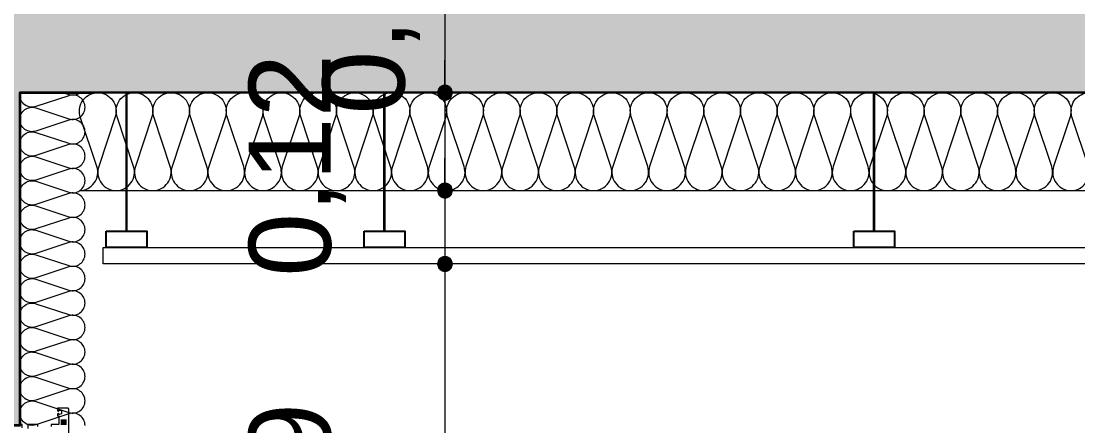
# Model space of a CAD drawing. Header units: metres. Extents: x 1838950 to 1842843, y 5171318 to 5174224.
# Drawn here: x 1841203.794 to 1841205.088, y 5171399.104 to 5171399.6 of the extents above; entities that cross this region are included whole.
import ezdxf

# ---------------------------------------------------------------- set-up
doc = ezdxf.new("R2010")
doc.units = ezdxf.units.M
doc.header["$LTSCALE"] = 0.0254
doc.header["$PDMODE"] = 1
doc.header["$PDSIZE"] = -2
doc.layers.get('0').update_dxf_attribs({"lineweight": 18})
doc.layers.get('DEFPOINTS').update_dxf_attribs({"lineweight": 18})
doc.layers.add('00 CHAZAL Coupe A.5', color=7, linetype='Continuous', lineweight=18)
doc.layers.add('00 CHAZAL INVISIBLE ARCHI', color=7, linetype='Continuous', lineweight=5)
doc.styles.add('Arial', font='arial.ttf')
doc.dimstyles.new('IS', dxfattribs={"dimtxt": 302.065972, "dimasz": 9.92187e-05, "dimexe": 2e-07, "dimexo": 1e-06, "dimgap": 3e-07, "dimtad": 1, "dimzin": 3, "dimtxsty": 'Arial', "dimblk": 'DOT', "dimblk1": 'DOT', "dimblk2": 'DOT', "dimcen": 0, "dimdle": 1e-06, "dimazin": 0, "dimtfac": 1, "dimtix": 1, "dimtmove": 0, "dimatfit": 0, "dimldrblk": 'DOT', "dimfxl": 1e-06, "dimfxlon": 1, "dimfrac": 2, "dimtolj": 1, "dimtzin": 3, "dimarcsym": 0})

# ---------------------------------------------------------------- blocks, each defined once
blk = doc.blocks.new('Groupe-1683-1')
at = {"layer": '00 CHAZAL Coupe A.5', "color": 7, "linetype": 'Continuous', "lineweight": 13}
for p, q in [((1841203.8649, 5171399.5123), (1841206.0649, 5171399.5123)), ((1841203.8649, 5171399.3923), (1841206.0649, 5171399.3923))]:
    blk.add_line(p, q, dxfattribs=at)
at = {"layer": '00 CHAZAL Coupe A.5', "color": 7, "linetype": 'Continuous', "lineweight": 13, "flags": 128}
for points in [[(1841203.8649, 5171399.4898, -0.414214), (1841203.8874, 5171399.5123, -0.511611), (1841203.9088, 5171399.4828), (1841203.8886, 5171399.4219, 0.511611), (1841203.9099, 5171399.3923, 0.511611), (1841203.9313, 5171399.4219), (1841203.9111, 5171399.4828, -0.511611), (1841203.9324, 5171399.5123, -0.511611), (1841203.9538, 5171399.4828), (1841203.9336, 5171399.4219, 0.511611), (1841203.9549, 5171399.3923, 0.511611), (1841203.9763, 5171399.4219), (1841203.9561, 5171399.4828, -0.511611), (1841203.9774, 5171399.5123, -0.511611), (1841203.9988, 5171399.4828), (1841203.9786, 5171399.4219, 0.511611), (1841203.9999, 5171399.3923, 0.511611), (1841204.0213, 5171399.4219), (1841204.0011, 5171399.4828, -0.511611), (1841204.0224, 5171399.5123, -0.511611), (1841204.0438, 5171399.4827), (1841204.0236, 5171399.4219, 0.511611), (1841204.0449, 5171399.3923, 0.511611), (1841204.0663, 5171399.4219), (1841204.0461, 5171399.4827, -0.511611), (1841204.0674, 5171399.5123, -0.511611), (1841204.0888, 5171399.4827), (1841204.0686, 5171399.4219, 0.511611), (1841204.0899, 5171399.3923, 0.511611), (1841204.1113, 5171399.4219), (1841204.0911, 5171399.4827, -0.511611), (1841204.1124, 5171399.5123, -0.511611), (1841204.1338, 5171399.4827), (1841204.1136, 5171399.4219, 0.511611), (1841204.1349, 5171399.3923, 0.511611), (1841204.1563, 5171399.4219), (1841204.1361, 5171399.4827, -0.511611), (1841204.1574, 5171399.5123, -0.511611), (1841204.1788, 5171399.4827), (1841204.1586, 5171399.4219, 0.511611), (1841204.1799, 5171399.3923, 0.511611), (1841204.2013, 5171399.4219), (1841204.1811, 5171399.4827, -0.511611), (1841204.2024, 5171399.5123, -0.511611), (1841204.2238, 5171399.4827), (1841204.2036, 5171399.4219, 0.511611), (1841204.2249, 5171399.3923, 0.511611), (1841204.2463, 5171399.4219), (1841204.2261, 5171399.4827, -0.511611), (1841204.2474, 5171399.5123, -0.511611), (1841204.2688, 5171399.4827), (1841204.2486, 5171399.4219, 0.511611), (1841204.2699, 5171399.3923, 0.511611), (1841204.2913, 5171399.4219), (1841204.2711, 5171399.4827, -0.511611), (1841204.2924, 5171399.5123, -0.511611), (1841204.3138, 5171399.4827), (1841204.2936, 5171399.4219, 0.511611), (1841204.3149, 5171399.3923, 0.511611), (1841204.3363, 5171399.4219), (1841204.3161, 5171399.4827, -0.511611), (1841204.3374, 5171399.5123, -0.511611), (1841204.3588, 5171399.4827), (1841204.3386, 5171399.4219, 0.511611), (1841204.3599, 5171399.3923, 0.511611), (1841204.3813, 5171399.4219), (1841204.3611, 5171399.4827, -0.511611), (1841204.3824, 5171399.5123, -0.511611), (1841204.4038, 5171399.4827), (1841204.3836, 5171399.4219, 0.511611), (1841204.4049, 5171399.3923, 0.511611), (1841204.4263, 5171399.4219), (1841204.4162, 5171399.4523)], [(1841204.4162, 5171399.4523), (1841204.4061, 5171399.4827, -0.511611), (1841204.4274, 5171399.5123, -0.511611), (1841204.4488, 5171399.4827), (1841204.4286, 5171399.4219, 0.511611), (1841204.4499, 5171399.3923, 0.511611), (1841204.4713, 5171399.4219), (1841204.4511, 5171399.4827, -0.511611), (1841204.4724, 5171399.5123, -0.511611), (1841204.4938, 5171399.4827), (1841204.4736, 5171399.4219, 0.511611), (1841204.4949, 5171399.3923, 0.511611), (1841204.5163, 5171399.4219), (1841204.4961, 5171399.4827, -0.511611), (1841204.5174, 5171399.5123, -0.511611), (1841204.5388, 5171399.4827), (1841204.5186, 5171399.4219, 0.511611), (1841204.5399, 5171399.3923, 0.511611), (1841204.5613, 5171399.4219), (1841204.5411, 5171399.4827, -0.511611), (1841204.5624, 5171399.5123, -0.511611), (1841204.5838, 5171399.4827), (1841204.5636, 5171399.4219, 0.511611), (1841204.5849, 5171399.3923, 0.511611), (1841204.6063, 5171399.4219), (1841204.5861, 5171399.4827, -0.511611), (1841204.6074, 5171399.5123, -0.511611), (1841204.6288, 5171399.4827), (1841204.6086, 5171399.4219, 0.511611), (1841204.6299, 5171399.3923, 0.511611), (1841204.6513, 5171399.4219), (1841204.6311, 5171399.4827, -0.511611), (1841204.6524, 5171399.5123, -0.511611), (1841204.6738, 5171399.4827), (1841204.6536, 5171399.4219, 0.511611), (1841204.6749, 5171399.3923, 0.511611), (1841204.6963, 5171399.4219), (1841204.6761, 5171399.4827, -0.511611), (1841204.6974, 5171399.5123, -0.511611), (1841204.7188, 5171399.4827), (1841204.6986, 5171399.4219, 0.511611), (1841204.7199, 5171399.3923, 0.511611), (1841204.7413, 5171399.4219), (1841204.7211, 5171399.4827, -0.511611), (1841204.7424, 5171399.5123, -0.511611), (1841204.7638, 5171399.4827), (1841204.7436, 5171399.4219, 0.511611), (1841204.7649, 5171399.3923, 0.511611), (1841204.7863, 5171399.4219), (1841204.7661, 5171399.4827, -0.511611), (1841204.7874, 5171399.5123, -0.511611), (1841204.8088, 5171399.4827), (1841204.7886, 5171399.4219, 0.511611), (1841204.8099, 5171399.3923, 0.511611), (1841204.8313, 5171399.4219), (1841204.8111, 5171399.4827, -0.511611), (1841204.8324, 5171399.5123, -0.511611), (1841204.8538, 5171399.4827), (1841204.8336, 5171399.4219, 0.511611), (1841204.8549, 5171399.3923, 0.511611), (1841204.8763, 5171399.4219), (1841204.8561, 5171399.4827, -0.511611), (1841204.8774, 5171399.5123, -0.511611), (1841204.8988, 5171399.4827), (1841204.8786, 5171399.4219, 0.511611), (1841204.8999, 5171399.3923, 0.511611), (1841204.9213, 5171399.4219), (1841204.9011, 5171399.4827, -0.511611), (1841204.9224, 5171399.5123, -0.511611), (1841204.9438, 5171399.4827), (1841204.9236, 5171399.4219, 0.511611), (1841204.9449, 5171399.3923, 0.511611), (1841204.9663, 5171399.4219), (1841204.9461, 5171399.4827, -0.511611), (1841204.9674, 5171399.5123)], [(1841204.9674, 5171399.5123, -0.511611), (1841204.9888, 5171399.4827), (1841204.9686, 5171399.4219, 0.511611), (1841204.9899, 5171399.3923, 0.511611), (1841205.0113, 5171399.4219), (1841204.9911, 5171399.4827, -0.511611), (1841205.0124, 5171399.5123, -0.511611), (1841205.0338, 5171399.4827), (1841205.0136, 5171399.4219, 0.511611), (1841205.0349, 5171399.3923, 0.511611), (1841205.0563, 5171399.4219), (1841205.0361, 5171399.4827, -0.511611), (1841205.0574, 5171399.5123, -0.511611), (1841205.0788, 5171399.4827), (1841205.0586, 5171399.4219, 0.511611), (1841205.0799, 5171399.3923, 0.511611), (1841205.1013, 5171399.4219), (1841205.0811, 5171399.4827, -0.511611), (1841205.1024, 5171399.5123, -0.511611)], [(1841203.8649, 5171399.3923, 0.511611), (1841203.8863, 5171399.4219), (1841203.8661, 5171399.4828, -0.080366), (1841203.8649, 5171399.4898)]]:
    blk.add_lwpolyline(points, format="xyb", dxfattribs=at)
blk = doc.blocks.new('Groupe-1881-1')
at = {"layer": '00 CHAZAL Coupe A.5', "color": 7, "linetype": 'Continuous', "lineweight": 5, "flags": 128}
for points in [[(1841203.8522, 5171399.0284), (1841203.8522, 5171399.1234), (1841203.8522, 5171399.1235), (1841203.8522, 5171399.1236), (1841203.8522, 5171399.1237), (1841203.8522, 5171399.1238), (1841203.8522, 5171399.1239), (1841203.8522, 5171399.124), (1841203.8521, 5171399.1241), (1841203.8521, 5171399.1242), (1841203.852, 5171399.1243), (1841203.852, 5171399.1244), (1841203.852, 5171399.1245), (1841203.8519, 5171399.1246), (1841203.8518, 5171399.1246), (1841203.8518, 5171399.1247), (1841203.8517, 5171399.1248), (1841203.8517, 5171399.1249), (1841203.8516, 5171399.1249), (1841203.8515, 5171399.125), (1841203.8514, 5171399.1251), (1841203.8514, 5171399.1251), (1841203.8513, 5171399.1252), (1841203.8512, 5171399.1252), (1841203.8511, 5171399.1253), (1841203.851, 5171399.1253), (1841203.8509, 5171399.1253), (1841203.8508, 5171399.1254), (1841203.8507, 5171399.1254), (1841203.8506, 5171399.1254), (1841203.8505, 5171399.1254), (1841203.8504, 5171399.1254), (1841203.8503, 5171399.1254), (1841203.8502, 5171399.1254), (1841203.8382, 5171399.1254), (1841203.8382, 5171399.1224), (1841203.8382, 5171399.1224), (1841203.8382, 5171399.1224), (1841203.8382, 5171399.1224), (1841203.8382, 5171399.1224), (1841203.8382, 5171399.1224), (1841203.8382, 5171399.1224), (1841203.8382, 5171399.1224), (1841203.8383, 5171399.1224), (1841203.8383, 5171399.1224), (1841203.8383, 5171399.1224), (1841203.8383, 5171399.1224), (1841203.8383, 5171399.1223), (1841203.8383, 5171399.1223), (1841203.8383, 5171399.1223), (1841203.8383, 5171399.1223), (1841203.8383, 5171399.1223), (1841203.8383, 5171399.1223), (1841203.8383, 5171399.1223), (1841203.8383, 5171399.1223), (1841203.8383, 5171399.1223), (1841203.8383, 5171399.1223), (1841203.8383, 5171399.1223), (1841203.8383, 5171399.1223), (1841203.8383, 5171399.1223), (1841203.8383, 5171399.1223), (1841203.8383, 5171399.1223), (1841203.8384, 5171399.1223), (1841203.8384, 5171399.1223), (1841203.8384, 5171399.1223), (1841203.8384, 5171399.1223), (1841203.8384, 5171399.1223), (1841203.8384, 5171399.1223), (1841203.8395, 5171399.122), (1841203.8395, 5171399.122), (1841203.8395, 5171399.122), (1841203.8395, 5171399.1219), (1841203.8395, 5171399.1219), (1841203.8395, 5171399.1219), (1841203.8396, 5171399.1219), (1841203.8396, 5171399.122), (1841203.8396, 5171399.122), (1841203.8396, 5171399.122), (1841203.8396, 5171399.122), (1841203.8396, 5171399.122), (1841203.8396, 5171399.122), (1841203.8396, 5171399.122), (1841203.8396, 5171399.122), (1841203.8397, 5171399.122), (1841203.8397, 5171399.122), (1841203.8397, 5171399.122), (1841203.8397, 5171399.122), (1841203.8397, 5171399.122), (1841203.8397, 5171399.122), (1841203.8397, 5171399.122), (1841203.8397, 5171399.122), (1841203.8397, 5171399.1221), (1841203.8397, 5171399.1221), (1841203.8397, 5171399.1221), (1841203.8397, 5171399.1221), (1841203.8397, 5171399.1221), (1841203.8397, 5171399.1221), (1841203.8397, 5171399.1221), (1841203.8397, 5171399.1221), (1841203.8397, 5171399.1221), (1841203.8397, 5171399.1221), (1841203.8397, 5171399.1229), (1841203.8397, 5171399.1229), (1841203.8397, 5171399.1229), (1841203.8397, 5171399.1229), (1841203.8397, 5171399.123), (1841203.8397, 5171399.123), (1841203.8398, 5171399.123), (1841203.8398, 5171399.123), (1841203.8398, 5171399.123), (1841203.8398, 5171399.123), (1841203.8398, 5171399.123), (1841203.8398, 5171399.1231), (1841203.8398, 5171399.1231), (1841203.8398, 5171399.1231), (1841203.8398, 5171399.1231), (1841203.8398, 5171399.1231), (1841203.8398, 5171399.1231), (1841203.8398, 5171399.1231), (1841203.8399, 5171399.1231), (1841203.8399, 5171399.1231), (1841203.8399, 5171399.1231), (1841203.8399, 5171399.1232), (1841203.8399, 5171399.1232), (1841203.8399, 5171399.1232), (1841203.8399, 5171399.1232), (1841203.8399, 5171399.1232), (1841203.84, 5171399.1232), (1841203.84, 5171399.1232), (1841203.84, 5171399.1232), (1841203.84, 5171399.1232), (1841203.84, 5171399.1232), (1841203.84, 5171399.1232), (1841203.84, 5171399.1232), (1841203.8427, 5171399.1232), (1841203.8428, 5171399.1232), (1841203.8428, 5171399.1232), (1841203.8428, 5171399.1232), (1841203.8428, 5171399.1232), (1841203.8429, 5171399.1232), (1841203.8429, 5171399.1232), (1841203.8429, 5171399.1232), (1841203.8429, 5171399.1232), (1841203.843, 5171399.1232), (1841203.843, 5171399.1231), (1841203.843, 5171399.1231), (1841203.843, 5171399.1231), (1841203.843, 5171399.1231), (1841203.8431, 5171399.1231), (1841203.8431, 5171399.1231), (1841203.8431, 5171399.1231), (1841203.8431, 5171399.123), (1841203.8431, 5171399.123), (1841203.8431, 5171399.123), (1841203.8432, 5171399.123), (1841203.8432, 5171399.123), (1841203.8432, 5171399.1229), (1841203.8432, 5171399.1229), (1841203.8432, 5171399.1229), (1841203.8432, 5171399.1229), (1841203.8432, 5171399.1228), (1841203.8432, 5171399.1228), (1841203.8432, 5171399.1228), (1841203.8432, 5171399.1228), (1841203.8432, 5171399.1227), (1841203.8432, 5171399.1227), (1841203.8432, 5171399.1227), (1841203.8432, 5171399.1189), (1841203.8432, 5171399.1189), (1841203.8432, 5171399.1189), (1841203.8432, 5171399.1189), (1841203.8432, 5171399.1188), (1841203.8432, 5171399.1188), (1841203.8432, 5171399.1188), (1841203.8432, 5171399.1188), (1841203.8432, 5171399.1188), (1841203.8432, 5171399.1187), (1841203.8432, 5171399.1187), (1841203.8432, 5171399.1187), (1841203.8432, 5171399.1187), (1841203.8432, 5171399.1187), (1841203.8432, 5171399.1187), (1841203.8431, 5171399.1186), (1841203.8431, 5171399.1186), (1841203.8431, 5171399.1186), (1841203.8431, 5171399.1186), (1841203.8431, 5171399.1186), (1841203.8431, 5171399.1186), (1841203.8431, 5171399.1186), (1841203.8431, 5171399.1185), (1841203.843, 5171399.1185), (1841203.843, 5171399.1185), (1841203.843, 5171399.1185), (1841203.843, 5171399.1185), (1841203.843, 5171399.1185), (1841203.8429, 5171399.1185), (1841203.8429, 5171399.1185), (1841203.8429, 5171399.1185), (1841203.8429, 5171399.1185), (1841203.8429, 5171399.1184), (1841203.8401, 5171399.1177), (1841203.8401, 5171399.1177), (1841203.8401, 5171399.1177), (1841203.8401, 5171399.1177), (1841203.8401, 5171399.1177), (1841203.84, 5171399.1177), (1841203.84, 5171399.1177), (1841203.84, 5171399.1177), (1841203.84, 5171399.1177), (1841203.84, 5171399.1177), (1841203.8399, 5171399.1177), (1841203.8399, 5171399.1177), (1841203.8399, 5171399.1177), (1841203.8399, 5171399.1177), (1841203.8399, 5171399.1177), (1841203.8399, 5171399.1178), (1841203.8399, 5171399.1178), (1841203.8398, 5171399.1178), (1841203.8398, 5171399.1178), (1841203.8398, 5171399.1178), (1841203.8398, 5171399.1178), (1841203.8398, 5171399.1178), (1841203.8398, 5171399.1178), (1841203.8398, 5171399.1179), (1841203.8398, 5171399.1179), (1841203.8398, 5171399.1179), (1841203.8398, 5171399.1179), (1841203.8398, 5171399.1179), (1841203.8397, 5171399.1179), (1841203.8397, 5171399.1179), (1841203.8397, 5171399.118), (1841203.8397, 5171399.118), (1841203.8397, 5171399.118), (1841203.8397, 5171399.1187), (1841203.8397, 5171399.1188), (1841203.8397, 5171399.1188), (1841203.8397, 5171399.1188), (1841203.8397, 5171399.1188), (1841203.8397, 5171399.1188), (1841203.8397, 5171399.1188), (1841203.8397, 5171399.1188), (1841203.8397, 5171399.1188), (1841203.8397, 5171399.1188), (1841203.8397, 5171399.1189), (1841203.8397, 5171399.1189), (1841203.8397, 5171399.1189), (1841203.8397, 5171399.1189), (1841203.8397, 5171399.1189), (1841203.8397, 5171399.1189), (1841203.8397, 5171399.1189), (1841203.8397, 5171399.1189), (1841203.8396, 5171399.1189), (1841203.8396, 5171399.1189), (1841203.8396, 5171399.1189), (1841203.8396, 5171399.1189), (1841203.8396, 5171399.1189), (1841203.8396, 5171399.1189), (1841203.8396, 5171399.1189), (1841203.8396, 5171399.1189), (1841203.8396, 5171399.1189), (1841203.8395, 5171399.1189), (1841203.8395, 5171399.1189), (1841203.8395, 5171399.1189), (1841203.8395, 5171399.1189), (1841203.8395, 5171399.1189), (1841203.8395, 5171399.1189), (1841203.8384, 5171399.1186), (1841203.8384, 5171399.1186), (1841203.8384, 5171399.1186), (1841203.8384, 5171399.1186), (1841203.8384, 5171399.1186), (1841203.8384, 5171399.1186), (1841203.8383, 5171399.1186), (1841203.8383, 5171399.1186), (1841203.8383, 5171399.1186), (1841203.8383, 5171399.1186), (1841203.8383, 5171399.1186), (1841203.8383, 5171399.1186), (1841203.8383, 5171399.1186), (1841203.8383, 5171399.1186), (1841203.8383, 5171399.1186), (1841203.8383, 5171399.1186), (1841203.8383, 5171399.1186), (1841203.8383, 5171399.1186), (1841203.8383, 5171399.1186), (1841203.8383, 5171399.1186), (1841203.8383, 5171399.1185), (1841203.8383, 5171399.1185), (1841203.8383, 5171399.1185), (1841203.8383, 5171399.1185), (1841203.8383, 5171399.1185), (1841203.8382, 5171399.1185), (1841203.8382, 5171399.1185), (1841203.8382, 5171399.1185), (1841203.8382, 5171399.1185), (1841203.8382, 5171399.1185), (1841203.8382, 5171399.1185), (1841203.8382, 5171399.1185), (1841203.8382, 5171399.1185), (1841203.8382, 5171399.1159), (1841203.8397, 5171399.1159), (1841203.8397, 5171399.1054), (1841203.8303, 5171399.1054), (1841203.8303, 5171399.1032)], [(1841203.8141, 5171399.1032), (1841203.8141, 5171399.1054), (1841203.8026, 5171399.1054), (1841203.8017, 5171399.1054), (1841203.8017, 5171399.1004)], [(1841203.7949, 5171399.1014), (1841203.7949, 5171399.1054), (1841203.7932, 5171399.1054)]]:
    blk.add_lwpolyline(points, dxfattribs=at)
at = {"layer": '00 CHAZAL Coupe A.5', "color": 7, "linetype": 'Continuous', "lineweight": 5}
blk.add_solid([(1841203.842, 5171399.1047), (1841203.8495, 5171399.1047), (1841203.842, 5171399.1118), (1841203.8495, 5171399.1118)], dxfattribs=at)
blk = doc.blocks.new('Groupe-1884-1')
at = {"layer": '00 CHAZAL Coupe A.5', "color": 7, "linetype": 'Continuous', "lineweight": 13, "flags": 128}
for points in [[(1841203.8069, 5171399.1044, -0.414214), (1841203.7919, 5171399.1194, -0.511611), (1841203.8116, 5171399.1336), (1841203.8522, 5171399.1202, 0.511611), (1841203.8719, 5171399.1344, 0.511611), (1841203.8522, 5171399.1486), (1841203.8116, 5171399.1352, -0.511611), (1841203.7919, 5171399.1494, -0.511611), (1841203.8116, 5171399.1636), (1841203.8522, 5171399.1502, 0.511611), (1841203.8719, 5171399.1644, 0.511611), (1841203.8522, 5171399.1786), (1841203.8116, 5171399.1652, -0.511611), (1841203.7919, 5171399.1794, -0.511611), (1841203.8116, 5171399.1936), (1841203.8522, 5171399.1802, 0.511611), (1841203.8719, 5171399.1944, 0.511611), (1841203.8522, 5171399.2086), (1841203.8116, 5171399.1952, -0.511611), (1841203.7919, 5171399.2094, -0.511611), (1841203.8116, 5171399.2236), (1841203.8522, 5171399.2102, 0.511611), (1841203.8719, 5171399.2244, 0.511611), (1841203.8522, 5171399.2386), (1841203.8116, 5171399.2252, -0.511611), (1841203.7919, 5171399.2394, -0.511611), (1841203.8116, 5171399.2536), (1841203.8522, 5171399.2402, 0.511611), (1841203.8719, 5171399.2544, 0.511611), (1841203.8522, 5171399.2686), (1841203.8116, 5171399.2552, -0.511611), (1841203.7919, 5171399.2694, -0.511611), (1841203.8116, 5171399.2836), (1841203.8522, 5171399.2702, 0.511611), (1841203.8719, 5171399.2844, 0.511611), (1841203.8522, 5171399.2986), (1841203.8116, 5171399.2852, -0.511611), (1841203.7919, 5171399.2994, -0.511611), (1841203.8116, 5171399.3136), (1841203.8522, 5171399.3002, 0.511611), (1841203.8719, 5171399.3144, 0.511611), (1841203.8522, 5171399.3286), (1841203.8116, 5171399.3152, -0.511611), (1841203.7919, 5171399.3294, -0.511611), (1841203.8116, 5171399.3436), (1841203.8522, 5171399.3302, 0.511611), (1841203.8719, 5171399.3444, 0.511611), (1841203.8522, 5171399.3586), (1841203.8116, 5171399.3452, -0.511611), (1841203.7919, 5171399.3594, -0.511611), (1841203.8116, 5171399.3736), (1841203.8522, 5171399.3602, 0.511611), (1841203.8719, 5171399.3744, 0.511611), (1841203.8522, 5171399.3886), (1841203.8116, 5171399.3752, -0.511611), (1841203.7919, 5171399.3894, -0.511611), (1841203.8116, 5171399.4036), (1841203.8522, 5171399.3902, 0.511611), (1841203.8719, 5171399.4044, 0.511611), (1841203.8522, 5171399.4186), (1841203.8116, 5171399.4052, -0.511611), (1841203.7919, 5171399.4194, -0.511611), (1841203.8116, 5171399.4336), (1841203.8522, 5171399.4202, 0.511611), (1841203.8719, 5171399.4344, 0.511611), (1841203.8522, 5171399.4486), (1841203.8116, 5171399.4352, -0.511611), (1841203.7919, 5171399.4494, -0.511611), (1841203.8116, 5171399.4636), (1841203.8522, 5171399.4502, 0.511611), (1841203.8719, 5171399.4644, 0.511611), (1841203.8522, 5171399.4786), (1841203.8116, 5171399.4652, -0.511611), (1841203.7919, 5171399.4794, -0.511611), (1841203.8116, 5171399.4936), (1841203.8522, 5171399.4802, 0.511611), (1841203.8719, 5171399.4944, 0.511611), (1841203.8522, 5171399.5086), (1841203.8116, 5171399.4952, -0.511611), (1841203.7919, 5171399.5094, -0.046559), (1841203.7921, 5171399.5122)], [(1841203.8461, 5171399.5122), (1841203.8522, 5171399.5102, 0.239131), (1841203.8656, 5171399.5122)], [(1841203.8719, 5171399.1044, 0.511611), (1841203.8522, 5171399.1186), (1841203.8116, 5171399.1052, -0.080366), (1841203.8069, 5171399.1044)]]:
    blk.add_lwpolyline(points, format="xyb", dxfattribs=at)
blk = doc.blocks.new('_DOT')
at = {"color": 0, "linetype": 'ByBlock', "lineweight": -2}
blk.add_line((-0.5, 0), (-1, 0), dxfattribs=at)
at = {"color": 0, "linetype": 'ByBlock', "const_width": 0.5}
blk.add_lwpolyline([(-0.25, 0, 1), (0.25, 0, 1)], format="xyb", close=True, dxfattribs=at)
blk = doc.blocks.new('*D511')
at = {"layer": '00 CHAZAL Coupe A.5', "color": 0, "linetype": 'Continuous', "lineweight": -2, "transparency": 16777216}
for p, q in [((1841204.3129, 5171399.752), (1841204.3129, 5171399.7718)), ((1841204.3131, 5171399.7322), (1841204.3129, 5171399.7322)), ((1841204.3129, 5171399.7322), (1841204.3129, 5171399.5123)), ((1841204.3131, 5171399.5123), (1841204.3129, 5171399.5123)), ((1841204.3129, 5171399.4925), (1841204.3129, 5171399.4726))]:
    blk.add_line(p, q, dxfattribs=at)
at = {"layer": 'DEFPOINTS', "color": 0, "transparency": 16777216}
for p in [(1841204.9195, 5171399.7322), (1841204.3129, 5171399.5123), (1841204.7925, 5171399.5123)]:
    blk.add_point(p, dxfattribs=at)
at = {"layer": '00 CHAZAL Coupe A.5', "color": 0, "lineweight": -2, "transparency": 16777216, "xscale": 0.01984375, "yscale": 0.01984375, "zscale": 0.01984375}
for p, rotation in [((1841204.3129, 5171399.7322), 270), ((1841204.3129, 5171399.5123), 90)]:
    blk.add_blockref('_DOT', p, dxfattribs=dict(at, rotation=rotation))
at = {"layer": '00 CHAZAL Coupe A.5', "color": 0, "lineweight": 5, "transparency": 16777216, "insert": (1841204.2225, 5171399.6222), "char_height": 0.10051, "attachment_point": 5, "rotation": 90, "style": 'Arial'}
blk.add_mtext('\\A1;0,22', dxfattribs=at)
blk = doc.blocks.new('*D512')
at = {"layer": '00 CHAZAL Coupe A.5', "color": 0, "linetype": 'Continuous', "lineweight": -2, "transparency": 16777216}
for p, q in [((1841204.3129, 5171399.5322), (1841204.3129, 5171399.552)), ((1841204.3131, 5171399.5123), (1841204.3129, 5171399.5123)), ((1841204.3129, 5171399.5123), (1841204.3129, 5171399.3923)), ((1841204.3131, 5171399.3923), (1841204.3129, 5171399.3923)), ((1841204.3129, 5171399.3725), (1841204.3129, 5171399.3526))]:
    blk.add_line(p, q, dxfattribs=at)
at = {"layer": 'DEFPOINTS', "color": 0, "transparency": 16777216}
for p in [(1841204.7925, 5171399.5123), (1841204.3129, 5171399.3923), (1841204.77, 5171399.3923)]:
    blk.add_point(p, dxfattribs=at)
at = {"layer": '00 CHAZAL Coupe A.5', "color": 0, "lineweight": -2, "transparency": 16777216, "xscale": 0.01984375, "yscale": 0.01984375, "zscale": 0.01984375}
for p, rotation in [((1841204.3129, 5171399.5123), 270), ((1841204.3129, 5171399.3923), 90)]:
    blk.add_blockref('_DOT', p, dxfattribs=dict(at, rotation=rotation))
at = {"layer": '00 CHAZAL Coupe A.5', "color": 0, "lineweight": 5, "transparency": 16777216, "insert": (1841204.1321, 5171399.4233), "char_height": 0.10051, "attachment_point": 5, "rotation": 90, "style": 'Arial'}
blk.add_mtext('\\A1;0,12', dxfattribs=at)
blk = doc.blocks.new('*D513')
at = {"layer": '00 CHAZAL Coupe A.5', "color": 0, "linetype": 'Continuous', "lineweight": -2, "transparency": 16777216}
for p, q in [((1841204.3129, 5171399.4122), (1841204.3129, 5171399.432)), ((1841204.3131, 5171399.3923), (1841204.3129, 5171399.3923)), ((1841204.3129, 5171399.3923), (1841204.3129, 5171399.3023)), ((1841204.3131, 5171399.3023), (1841204.3129, 5171399.3023)), ((1841204.3129, 5171399.2825), (1841204.3129, 5171399.2627))]:
    blk.add_line(p, q, dxfattribs=at)
at = {"layer": 'DEFPOINTS', "color": 0, "transparency": 16777216}
for p in [(1841204.77, 5171399.3923), (1841204.3129, 5171399.3023), (1841204.7587, 5171399.3023)]:
    blk.add_point(p, dxfattribs=at)
at = {"layer": '00 CHAZAL Coupe A.5', "color": 0, "lineweight": -2, "transparency": 16777216, "xscale": 0.01984375, "yscale": 0.01984375, "zscale": 0.01984375}
for p, rotation in [((1841204.3129, 5171399.3923), 270), ((1841204.3129, 5171399.3023), 90)]:
    blk.add_blockref('_DOT', p, dxfattribs=dict(at, rotation=rotation))
at = {"layer": '00 CHAZAL Coupe A.5', "color": 0, "lineweight": 5, "transparency": 16777216, "insert": (1841204.1321, 5171398.9952), "char_height": 0.10051, "attachment_point": 5, "rotation": 90, "style": 'Arial'}
blk.add_mtext('\\A1;0,09', dxfattribs=at)
blk = doc.blocks.new('*D514')
at = {"layer": '00 CHAZAL Coupe A.5', "color": 0, "linetype": 'Continuous', "lineweight": -2, "transparency": 16777216}
for p, q in [((1841204.3131, 5171399.3023), (1841204.3129, 5171399.3023)), ((1841204.3129, 5171399.2825), (1841204.3129, 5171397.0325)), ((1841204.3131, 5171397.0127), (1841204.3129, 5171397.0127))]:
    blk.add_line(p, q, dxfattribs=at)
at = {"layer": 'DEFPOINTS', "color": 0, "transparency": 16777216}
for p in [(1841204.7587, 5171399.3023), (1841204.3129, 5171397.0127), (1841204.8124, 5171397.0127)]:
    blk.add_point(p, dxfattribs=at)
at = {"layer": '00 CHAZAL Coupe A.5', "color": 0, "lineweight": -2, "transparency": 16777216, "xscale": 0.01984375, "yscale": 0.01984375, "zscale": 0.01984375}
for p, rotation in [((1841204.3129, 5171399.3023), 90), ((1841204.3129, 5171397.0127), 270)]:
    blk.add_blockref('_DOT', p, dxfattribs=dict(at, rotation=rotation))
at = {"layer": '00 CHAZAL Coupe A.5', "color": 0, "lineweight": 5, "transparency": 16777216, "insert": (1841204.1321, 5171398.0633), "char_height": 0.10051, "attachment_point": 5, "rotation": 90, "style": 'Arial'}
blk.add_mtext('\\A1;2,29', dxfattribs=at)
blk = doc.blocks.new('Groupe-2016-1')
at = {"layer": '00 CHAZAL Coupe A.5', "color": 7, "linetype": 'Continuous', "lineweight": 5}
dim = blk.add_linear_dim(base=(1841204.3129, 5171399.5123), p1=(1841204.9195, 5171399.7322), p2=(1841204.7925, 5171399.5123), angle=90, dimstyle='IS', override={"dimtxt": 0.100506, "dimasz": 0.019844, "dimexe": 4e-05, "dimgap": 0.03, "dimpost": '<>', "dimtxsty": 'Arial', "dimdle": 0.0002, "dimtmove": 2, "dimfxl": 0.0002}, dxfattribs=at)
dim.commit()
dim.dimension.update_dxf_attribs({"geometry": '*D511', "text_midpoint": (1841204.2225, 5171399.6222)})
for base, p1, p2, override, picture, middle in [((1841204.3129, 5171399.3923), (1841204.7925, 5171399.5123), (1841204.77, 5171399.3923), {"dimtxt": 0.100506, "dimasz": 0.019844, "dimexe": 4e-05, "dimgap": 0.09985, "dimpost": '<>', "dimtxsty": 'Arial', "dimdle": 0.0002, "dimtmove": 2, "dimfxl": 0.0002}, '*D512', (1841204.1321, 5171399.4233)), ((1841204.3129, 5171399.3023), (1841204.77, 5171399.3923), (1841204.7587, 5171399.3023), {"dimtxt": 0.100506, "dimasz": 0.019844, "dimexe": 4e-05, "dimgap": 0.09985, "dimpost": '<>', "dimtxsty": 'Arial', "dimdle": 0.0002, "dimtix": 0, "dimtmove": 2, "dimfxl": 0.0002}, '*D513', (1841204.1321, 5171398.9952)), ((1841204.3129, 5171397.0127), (1841204.7587, 5171399.3023), (1841204.8124, 5171397.0127), {"dimtxt": 0.100506, "dimasz": 0.019844, "dimexe": 4e-05, "dimgap": 0.09985, "dimpost": '<>', "dimtxsty": 'Arial', "dimdle": 0.0002, "dimtmove": 2, "dimfxl": 0.0002}, '*D514', (1841204.1321, 5171398.0633))]:
    dim = blk.add_linear_dim(base=base, p1=p1, p2=p2, angle=90, dimstyle='IS', override=override, dxfattribs=at)
    dim.commit()
    dim.dimension.update_dxf_attribs({"geometry": picture, "text_midpoint": middle, "dimtype": 160})

msp = doc.modelspace()

# ---------------------------------------------------------------- hatches: boundary and pattern name
at = {"layer": '00 CHAZAL Coupe A.5', "linetype": 'Continuous', "lineweight": 0, "true_color": 0xaaaaaa}
msp.add_hatch(color=253, dxfattribs=at).paths.add_polyline_path([(1841202.4553, 5171404.9262), (1841202.2953, 5171404.9262), (1841202.2953, 5171405.3104), (1841202.2957, 5171405.3104), (1841202.2962, 5171405.3104), (1841202.2953, 5171405.3105), (1841202.2953, 5171405.9572), (1841202.2954, 5171405.9572), (1841202.2954, 5171406.0079), (1841202.4553, 5171406.0079), (1841202.4553, 5171405.3122), (1841214.5848, 5171405.3122), (1841214.5848, 5171406.1927), (1841214.7648, 5171406.1927), (1841214.7648, 5171406.1921), (1841214.8629, 5171406.1921), (1841214.8629, 5171405.9921), (1841214.7648, 5171405.9921), (1841214.7648, 5171404.7821), (1841214.5848, 5171404.7821), (1841214.5848, 5171405.0622), (1841209.5803, 5171405.0622), (1841209.5803, 5171402.5225), (1841210.7025, 5171402.5225), (1841210.7025, 5171402.5217), (1841211.483, 5171402.5217), (1841211.483, 5171402.5225), (1841214.548, 5171402.5225), (1841214.548, 5171402.5217), (1841214.7648, 5171402.5217), (1841214.7648, 5171401.9926), (1841214.5848, 5171401.9926), (1841214.5848, 5171402.2722), (1841209.5803, 5171402.2722), (1841209.5803, 5171399.7322), (1841214.765, 5171399.7322), (1841214.765, 5171399.4822), (1841214.7648, 5171399.4822), (1841214.7648, 5171399.2027), (1841214.5848, 5171399.2027), (1841214.5848, 5171399.4822), (1841209.5803, 5171399.4822), (1841209.5803, 5171399.3322), (1841209.0803, 5171399.3322), (1841209.0803, 5171399.5123), (1841203.8795, 5171399.5122), (1841203.8795, 5171399.5122), (1841203.8753, 5171399.5122), (1841203.7919, 5171399.5122), (1841203.7919, 5171399.1044), (1841203.5919, 5171399.1044), (1841203.5919, 5171399.5122), (1841203.303, 5171399.5122), (1841202.2953, 5171399.5122), (1841202.2953, 5171400.7544), (1841202.418, 5171400.7664), (1841202.418, 5171400.7964), (1841202.4553, 5171400.7964), (1841202.4553, 5171399.7322), (1841205.943, 5171399.7322), (1841205.943, 5171399.7322), (1841209.4003, 5171399.7322), (1841209.4003, 5171402.3025), (1841202.4553, 5171402.3025), (1841202.4553, 5171402.1342), (1841202.2953, 5171402.1342), (1841202.2953, 5171403.5444), (1841202.416, 5171403.5564), (1841202.416, 5171403.5874), (1841202.4553, 5171403.5874), (1841202.4553, 5171402.5225), (1841209.4003, 5171402.5225), (1841209.4003, 5171405.0922), (1841202.4553, 5171405.0922)])

# ---------------------------------------------------------------- linework, layer by layer
at = {"layer": '00 CHAZAL Coupe A.5', "color": 7, "linetype": 'Continuous', "lineweight": 35, "flags": 128}
msp.add_lwpolyline([(1841214.765, 5171399.7322), (1841214.765, 5171399.4822), (1841214.7648, 5171399.4822), (1841214.7648, 5171399.2027), (1841214.5848, 5171399.2027), (1841214.5848, 5171399.4822), (1841209.5803, 5171399.4822), (1841209.5803, 5171399.3322), (1841209.0803, 5171399.3322), (1841209.0803, 5171399.5123), (1841203.8795, 5171399.5122), (1841203.8795, 5171399.5122), (1841203.8753, 5171399.5122), (1841203.7919, 5171399.5122), (1841203.7919, 5171399.1044), (1841203.5919, 5171399.1044), (1841203.5919, 5171399.5122), (1841203.303, 5171399.5122), (1841202.2953, 5171399.5122), (1841202.2953, 5171400.7544)], dxfattribs=at)
at = {"layer": '00 CHAZAL Coupe A.5', "color": 7, "linetype": 'Continuous', "lineweight": 13, "flags": 128}
for points in [[(1841203.9217, 5171399.5122), (1841203.9217, 5171399.3423), (1841203.9237, 5171399.3423), (1841203.9237, 5171399.5122)], [(1841204.2377, 5171399.5106), (1841204.2377, 5171399.3423), (1841204.2397, 5171399.3423), (1841204.2397, 5171399.5106)], [(1841204.8377, 5171399.5122), (1841204.8377, 5171399.3423), (1841204.8397, 5171399.3423), (1841204.8397, 5171399.5122)], [(1841203.8939, 5171399.3223), (1841206.0653, 5171399.3223), (1841206.0653, 5171399.3023), (1841203.8939, 5171399.3023)]]:
    msp.add_lwpolyline(points, close=True, dxfattribs=at)
at = {"layer": '00 CHAZAL Coupe A.5', "color": 7, "linetype": 'Continuous', "lineweight": 25, "flags": 128}
for points in [[(1841203.8976, 5171399.3423), (1841203.9476, 5171399.3423), (1841203.9476, 5171399.3223), (1841203.8976, 5171399.3223)], [(1841204.2137, 5171399.3423), (1841204.2637, 5171399.3423), (1841204.2637, 5171399.3223), (1841204.2137, 5171399.3223)], [(1841204.8137, 5171399.3423), (1841204.8637, 5171399.3423), (1841204.8637, 5171399.3223), (1841204.8137, 5171399.3223)]]:
    msp.add_lwpolyline(points, close=True, dxfattribs=at)

# ---------------------------------------------------------------- block references
at = {"layer": '00 CHAZAL Coupe A.5', "color": 7}
for name in ['Groupe-1884-1', 'Groupe-1683-1', 'Groupe-1881-1']:
    msp.add_blockref(name, (0, 0), dxfattribs=at)
at = {"layer": '00 CHAZAL INVISIBLE ARCHI', "color": 7, "transparency": 33554687}
msp.add_blockref('Groupe-2016-1', (0, 0), dxfattribs=at)

doc.saveas('drawing.dxf')
